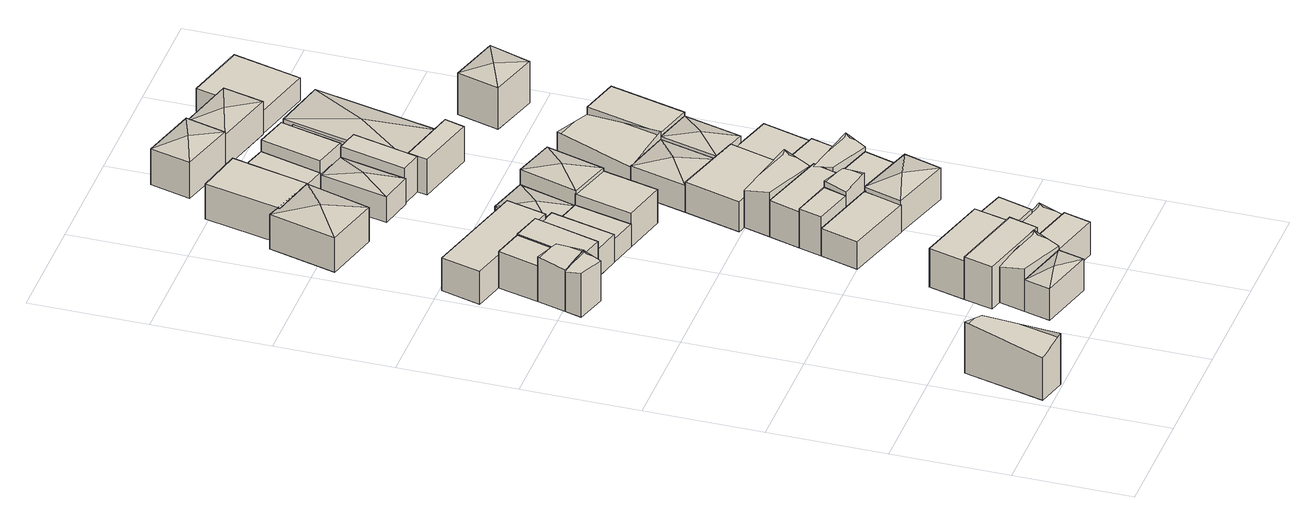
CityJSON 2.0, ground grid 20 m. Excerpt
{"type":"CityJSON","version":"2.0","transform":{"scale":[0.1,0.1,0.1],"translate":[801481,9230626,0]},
"CityObjects":{
"building1":{"type":"Building","attributes":{"Building Type":"Residential","Roof Shape":"gable","Roof Material":"Concrete Aluminum Tile","Roof Material Code":2,"Roof Direction":"northwest","Building Height":7.87,"Roof Slope":27.6,"Footprint Area":72.68,"Solar PV Capacity Low":9.1,"Solar PV Capacity High":11.95,"Solar Annual Energy Low":13121,"Solar Annual Energy High":17293,"Suitable PV Area":54.33},"geometry":[{"type":"MultiSurface","lod":"2.2","boundaries":[[[0,1,2,3]],[[3,2,4,5]],[[2,1,6,4]],[[1,0,7,6]],[[0,3,5,7]],[[5,4,6,7]]]}]},
"building2":{"type":"Building","attributes":{"Building Type":"Residential","Roof Shape":"gable","Roof Material":"Concrete Aluminum Tile","Roof Material Code":2,"Roof Direction":"northwest","Building Height":7.37,"Roof Slope":32.6,"Footprint Area":17.36,"Solar PV Capacity Low":2.17,"Solar PV Capacity High":2.85,"Solar Annual Energy Low":3134,"Solar Annual Energy High":4130,"Suitable PV Area":12.97},"geometry":[{"type":"MultiSurface","lod":"2.2","boundaries":[[[8,9,10,11]],[[11,10,12,13]],[[10,9,14,12]],[[9,8,15,14]],[[8,11,13,15]],[[13,12,14,15]]]}]},
"building3":{"type":"Building","attributes":{"Building Type":"Residential","Roof Shape":"gable","Roof Material":"Concrete Aluminum Tile","Roof Material Code":2,"Roof Direction":"northwest","Building Height":7.7,"Roof Slope":28.9,"Footprint Area":27.54,"Solar PV Capacity Low":3.45,"Solar PV Capacity High":4.53,"Solar Annual Energy Low":4972,"Solar Annual Energy High":6553,"Suitable PV Area":20.59},"geometry":[{"type":"MultiSurface","lod":"2.2","boundaries":[[[11,10,16,17]],[[17,16,18,19]],[[16,10,20,18]],[[10,11,21,20]],[[11,17,19,21]],[[19,18,20,21]]]}]},
"building4":{"type":"Building","attributes":{"Building Type":"Residential","Roof Shape":"hip","Roof Material":"Concrete Aluminum Tile","Roof Material Code":2,"Roof Direction":"northwest","Building Height":5.9,"Roof Slope":26.4,"Footprint Area":45.28,"Solar PV Capacity Low":5.67,"Solar PV Capacity High":7.45,"Solar Annual Energy Low":8176,"Solar Annual Energy High":10775,"Suitable PV Area":33.85},"geometry":[{"type":"MultiSurface","lod":"2.2","boundaries":[[[22,23,24,25]],[[25,24,26,27]],[[24,23,28,26]],[[23,22,29,28]],[[22,25,27,29]],[[27,26,30]],[[26,28,30]],[[28,29,30]],[[29,27,30]]]}]},
"building5":{"type":"Building","attributes":{"Building Type":"Residential","Roof Shape":"gable","Roof Material":"Concrete Aluminum Tile","Roof Material Code":2,"Roof Direction":"northwest","Building Height":6.68,"Roof Slope":27.8,"Footprint Area":45.78,"Solar PV Capacity Low":5.73,"Solar PV Capacity High":7.53,"Solar Annual Energy Low":8264,"Solar Annual Energy High":10892,"Suitable PV Area":34.22},"geometry":[{"type":"MultiSurface","lod":"2.2","boundaries":[[[31,22,25,32]],[[32,25,33,34]],[[25,22,35,33]],[[22,31,36,35]],[[31,32,34,36]],[[34,33,35,36]]]}]},
"building6":{"type":"Building","attributes":{"Building Type":"Residential","Roof Shape":"shed","Roof Material":"Concrete Aluminum Tile","Roof Material Code":2,"Roof Direction":"northwest","Building Height":6.68,"Roof Slope":12.8,"Footprint Area":38.88,"Solar PV Capacity Low":4.87,"Solar PV Capacity High":6.39,"Solar Annual Energy Low":7019,"Solar Annual Energy High":9251,"Suitable PV Area":29.06},"geometry":[{"type":"MultiSurface","lod":"2.2","boundaries":[[[17,37,38,39]],[[39,38,40,41]],[[38,37,42,40]],[[37,17,43,42]],[[17,39,41,43]],[[41,40,42,43]]]}]},
"building7":{"type":"Building","attributes":{"Building Type":"Residential","Roof Shape":"flat","Roof Material":"Concrete Aluminum Tile","Roof Material Code":2,"Roof Direction":"northwest","Building Height":7.91,"Roof Slope":10.6,"Footprint Area":67,"Solar PV Capacity Low":8.39,"Solar PV Capacity High":11.02,"Solar Annual Energy Low":12096,"Solar Annual Energy High":15942,"Suitable PV Area":50.08},"geometry":[{"type":"MultiSurface","lod":"2.2","boundaries":[[[44,45,46,47]],[[47,46,48,49]],[[46,45,50,48]],[[45,44,51,50]],[[44,47,49,51]],[[49,48,50,51]]]}]},
"building8":{"type":"Building","attributes":{"Building Type":"Residential","Roof Shape":"shed","Roof Material":"Concrete Glazed Tile","Roof Material Code":1,"Roof Direction":"northwest","Building Height":6.67,"Roof Slope":19.3,"Footprint Area":60.51,"Solar PV Capacity Low":7.58,"Solar PV Capacity High":9.95,"Solar Annual Energy Low":10924,"Solar Annual Energy High":14397,"Suitable PV Area":45.23},"geometry":[{"type":"MultiSurface","lod":"2.2","boundaries":[[[52,53,54,38]],[[38,54,55,56]],[[54,53,57,55]],[[53,52,58,57]],[[52,38,56,58]],[[56,55,57,58]]]}]},
"building9":{"type":"Building","attributes":{"Building Type":"Residential","Roof Shape":"flat","Roof Material":"Concrete Aluminum Tile","Roof Material Code":2,"Roof Direction":"northwest","Building Height":7.24,"Roof Slope":9.4,"Footprint Area":83.61,"Solar PV Capacity Low":10.47,"Solar PV Capacity High":13.75,"Solar Annual Energy Low":15095,"Solar Annual Energy High":19894,"Suitable PV Area":62.5},"geometry":[{"type":"MultiSurface","lod":"2.2","boundaries":[[[47,46,59,60]],[[60,59,61,62]],[[59,46,63,61]],[[46,47,64,63]],[[47,60,62,64]],[[62,61,63,64]]]}]},
"building10":{"type":"Building","attributes":{"Building Type":"Residential","Roof Shape":"flat","Roof Material":"Concrete Aluminum Tile","Roof Material Code":2,"Roof Direction":"northwest","Building Height":6.15,"Roof Slope":14.7,"Footprint Area":133.73,"Solar PV Capacity Low":16.74,"Solar PV Capacity High":21.99,"Solar Annual Energy Low":24144,"Solar Annual Energy High":31820,"Suitable PV Area":99.96},"geometry":[{"type":"MultiSurface","lod":"2.2","boundaries":[[[65,66,67,68]],[[68,67,69,70]],[[67,66,71,69]],[[66,65,72,71]],[[65,68,70,72]],[[70,69,71,72]]]}]},
"building11":{"type":"Building","attributes":{"Building Type":"Residential","Roof Shape":"shed","Roof Material":"Concrete Aluminum Tile","Roof Material Code":2,"Roof Direction":"northwest","Building Height":6.09,"Roof Slope":11.2,"Footprint Area":41.88,"Solar PV Capacity Low":5.24,"Solar PV Capacity High":6.89,"Solar Annual Energy Low":7561,"Solar Annual Energy High":9964,"Suitable PV Area":31.3},"geometry":[{"type":"MultiSurface","lod":"2.2","boundaries":[[[73,74,75,32]],[[32,75,76,77]],[[75,74,78,76]],[[74,73,79,78]],[[73,32,77,79]],[[77,76,78,79]]]}]},
"building12":{"type":"Building","attributes":{"Building Type":"Residential","Roof Shape":"flat","Roof Material":"Concrete Aluminum Tile","Roof Material Code":2,"Roof Direction":"northwest","Building Height":5.15,"Roof Slope":9.3,"Footprint Area":55.63,"Solar PV Capacity Low":6.96,"Solar PV Capacity High":9.15,"Solar Annual Energy Low":10043,"Solar Annual Energy High":13236,"Suitable PV Area":41.58},"geometry":[{"type":"MultiSurface","lod":"2.2","boundaries":[[[53,80,81,54]],[[54,81,82,83]],[[81,80,84,82]],[[80,53,85,84]],[[53,54,83,85]],[[83,82,84,85]]]}]},
"building13":{"type":"Building","attributes":{"Building Type":"Residential","Roof Shape":"gable","Roof Material":"Concrete Aluminum Tile","Roof Material Code":2,"Roof Direction":"northwest","Building Height":4.54,"Roof Slope":27.2,"Footprint Area":46.98,"Solar PV Capacity Low":5.88,"Solar PV Capacity High":7.73,"Solar Annual Energy Low":8482,"Solar Annual Energy High":11178,"Suitable PV Area":35.12},"geometry":[{"type":"MultiSurface","lod":"2.2","boundaries":[[[45,86,87,46]],[[46,87,88,89]],[[87,86,90,88]],[[86,45,91,90]],[[45,46,89,91]],[[89,88,90,91]]]}]},
"building14":{"type":"Building","attributes":{"Building Type":"Residential","Roof Shape":"hip","Roof Material":"Concrete Aluminum Tile","Roof Material Code":2,"Roof Direction":"northwest","Building Height":6.4,"Roof Slope":26.7,"Footprint Area":120.65,"Solar PV Capacity Low":15.11,"Solar PV Capacity High":19.84,"Solar Annual Energy Low":21783,"Solar Annual Energy High":28708,"Suitable PV Area":90.19},"geometry":[{"type":"MultiSurface","lod":"2.2","boundaries":[[[92,93,94,95]],[[95,94,96,97]],[[94,93,98,96]],[[93,92,99,98]],[[92,95,97,99]],[[97,96,100]],[[96,98,100]],[[98,99,100]],[[99,97,100]]]}]},
"building15":{"type":"Building","attributes":{"Building Type":"Residential","Roof Shape":"flat","Roof Material":"Concrete Aluminum Tile","Roof Material Code":2,"Roof Direction":"northwest","Building Height":4.34,"Roof Slope":10.3,"Footprint Area":50.95,"Solar PV Capacity Low":6.38,"Solar PV Capacity High":8.38,"Solar Annual Energy Low":9199,"Solar Annual Energy High":12123,"Suitable PV Area":38.09},"geometry":[{"type":"MultiSurface","lod":"2.2","boundaries":[[[80,101,102,103]],[[103,102,104,105]],[[102,101,106,104]],[[101,80,107,106]],[[80,103,105,107]],[[105,104,106,107]]]}]},
"building16":{"type":"Building","attributes":{"Building Type":"Residential","Roof Shape":"flat","Roof Material":"Concrete Aluminum Tile","Roof Material Code":2,"Roof Direction":"northwest","Building Height":5.14,"Roof Slope":9.1,"Footprint Area":84.27,"Solar PV Capacity Low":10.55,"Solar PV Capacity High":13.86,"Solar Annual Energy Low":15215,"Solar Annual Energy High":20052,"Suitable PV Area":63},"geometry":[{"type":"MultiSurface","lod":"2.2","boundaries":[[[108,109,110,111]],[[111,110,112,113]],[[110,109,114,112]],[[109,108,115,114]],[[108,111,113,115]],[[113,112,114,115]]]}]},
"building17":{"type":"Building","attributes":{"Building Type":"Residential","Roof Shape":"flat","Roof Material":"Concrete Aluminum Tile","Roof Material Code":2,"Roof Direction":"northwest","Building Height":5.68,"Roof Slope":13.9,"Footprint Area":41.09,"Solar PV Capacity Low":5.14,"Solar PV Capacity High":6.76,"Solar Annual Energy Low":7418,"Solar Annual Energy High":9777,"Suitable PV Area":30.71},"geometry":[{"type":"MultiSurface","lod":"2.2","boundaries":[[[46,116,117,59]],[[59,117,118,119]],[[117,116,120,118]],[[116,46,121,120]],[[46,59,119,121]],[[119,118,120,121]]]}]},
"building18":{"type":"Building","attributes":{"Building Type":"Residential","Roof Shape":"shed","Roof Material":"Concrete Aluminum Tile","Roof Material Code":2,"Roof Direction":"northwest","Building Height":7.21,"Roof Slope":13.2,"Footprint Area":28.77,"Solar PV Capacity Low":3.6,"Solar PV Capacity High":4.73,"Solar Annual Energy Low":5195,"Solar Annual Energy High":6847,"Suitable PV Area":21.51},"geometry":[{"type":"MultiSurface","lod":"2.2","boundaries":[[[122,108,123,124]],[[124,123,125,126]],[[123,108,127,125]],[[108,122,128,127]],[[122,124,126,128]],[[126,125,127,128]]]}]},
"building19":{"type":"Building","attributes":{"Building Type":"Residential","Roof Shape":"hip","Roof Material":"Concrete Aluminum Tile","Roof Material Code":2,"Roof Direction":"northwest","Building Height":4.06,"Roof Slope":29.5,"Footprint Area":74.65,"Solar PV Capacity Low":9.35,"Solar PV Capacity High":12.28,"Solar Annual Energy Low":13478,"Solar Annual Energy High":17763,"Suitable PV Area":55.8},"geometry":[{"type":"MultiSurface","lod":"2.2","boundaries":[[[129,130,131,132]],[[132,131,133,134]],[[131,130,135,133]],[[130,129,136,135]],[[129,132,134,136]],[[134,133,137]],[[133,135,137]],[[135,136,137]],[[136,134,137]]]}]},
"building20":{"type":"Building","attributes":{"Building Type":"Residential","Roof Shape":"flat","Roof Material":"Concrete Aluminum Tile","Roof Material Code":2,"Roof Direction":"northwest","Building Height":6.28,"Roof Slope":12.3,"Footprint Area":79.79,"Solar PV Capacity Low":9.99,"Solar PV Capacity High":13.12,"Solar Annual Energy Low":14405,"Solar Annual Energy High":18984,"Suitable PV Area":59.64},"geometry":[{"type":"MultiSurface","lod":"2.2","boundaries":[[[101,138,139,102]],[[102,139,140,141]],[[139,138,142,140]],[[138,101,143,142]],[[101,102,141,143]],[[141,140,142,143]]]}]},
"building21":{"type":"Building","attributes":{"Building Type":"Residential","Roof Shape":"shed","Roof Material":"Concrete Glazed Tile","Roof Material Code":1,"Roof Direction":"northwest","Building Height":6.62,"Roof Slope":12.4,"Footprint Area":68.53,"Solar PV Capacity Low":8.58,"Solar PV Capacity High":11.27,"Solar Annual Energy Low":12372,"Solar Annual Energy High":16306,"Suitable PV Area":51.22},"geometry":[{"type":"MultiSurface","lod":"2.2","boundaries":[[[122,144,145,146]],[[146,145,147,148]],[[145,144,149,147]],[[144,122,150,149]],[[122,146,148,150]],[[148,147,149,150]]]}]},
"building22":{"type":"Building","attributes":{"Building Type":"Residential","Roof Shape":"gable","Roof Material":"Concrete Glazed Tile","Roof Material Code":1,"Roof Direction":"northwest","Building Height":7.91,"Roof Slope":32.9,"Footprint Area":20.9,"Solar PV Capacity Low":2.62,"Solar PV Capacity High":3.44,"Solar Annual Energy Low":3774,"Solar Annual Energy High":4973,"Suitable PV Area":15.62},"geometry":[{"type":"MultiSurface","lod":"2.2","boundaries":[[[124,151,111,144]],[[144,111,152,153]],[[111,151,154,152]],[[151,124,155,154]],[[124,144,153,155]],[[153,152,154,155]]]}]},
"building23":{"type":"Building","attributes":{"Building Type":"Residential","Roof Shape":"flat","Roof Material":"Concrete Aluminum Tile","Roof Material Code":2,"Roof Direction":"northwest","Building Height":6.53,"Roof Slope":10.1,"Footprint Area":111.82,"Solar PV Capacity Low":14,"Solar PV Capacity High":18.39,"Solar Annual Energy Low":20189,"Solar Annual Energy High":26607,"Suitable PV Area":83.59},"geometry":[{"type":"MultiSurface","lod":"2.2","boundaries":[[[156,157,158,94]],[[94,158,159,160]],[[158,157,161,159]],[[157,156,162,161]],[[156,94,160,162]],[[160,159,161,162]]]}]},
"building24":{"type":"Building","attributes":{"Building Type":"Residential","Roof Shape":"gable","Roof Material":"Concrete Aluminum Tile","Roof Material Code":2,"Roof Direction":"northwest","Building Height":6.87,"Roof Slope":26.9,"Footprint Area":52.53,"Solar PV Capacity Low":6.58,"Solar PV Capacity High":8.64,"Solar Annual Energy Low":9484,"Solar Annual Energy High":12499,"Suitable PV Area":39.27},"geometry":[{"type":"MultiSurface","lod":"2.2","boundaries":[[[163,146,164,165]],[[165,164,166,167]],[[164,146,168,166]],[[146,163,169,168]],[[163,165,167,169]],[[167,166,168,169]]]}]},
"building25":{"type":"Building","attributes":{"Building Type":"Residential","Roof Shape":"hip","Roof Material":"Concrete Aluminum Tile","Roof Material Code":2,"Roof Direction":"northwest","Building Height":5.93,"Roof Slope":27.4,"Footprint Area":74.65,"Solar PV Capacity Low":9.35,"Solar PV Capacity High":12.28,"Solar Annual Energy Low":13477,"Solar Annual Energy High":17762,"Suitable PV Area":55.8},"geometry":[{"type":"MultiSurface","lod":"2.2","boundaries":[[[170,171,172,111]],[[111,172,173,174]],[[172,171,175,173]],[[171,170,176,175]],[[170,111,174,176]],[[174,173,177]],[[173,175,177]],[[175,176,177]],[[176,174,177]]]}]},
"building26":{"type":"Building","attributes":{"Building Type":"Residential","Roof Shape":"hip","Roof Material":"Concrete Aluminum Tile","Roof Material Code":2,"Roof Direction":"northwest","Building Height":6.93,"Roof Slope":25.5,"Footprint Area":79.62,"Solar PV Capacity Low":9.97,"Solar PV Capacity High":13.09,"Solar Annual Energy Low":14375,"Solar Annual Energy High":18945,"Suitable PV Area":59.51},"geometry":[{"type":"MultiSurface","lod":"2.2","boundaries":[[[130,178,179,131]],[[131,179,180,181]],[[179,178,182,180]],[[178,130,183,182]],[[130,131,181,183]],[[181,180,184]],[[180,182,184]],[[182,183,184]],[[183,181,184]]]}]},
"building27":{"type":"Building","attributes":{"Building Type":"Residential","Roof Shape":"hip","Roof Material":"Concrete Aluminum Tile","Roof Material Code":2,"Roof Direction":"northwest","Building Height":4.83,"Roof Slope":28.8,"Footprint Area":69.14,"Solar PV Capacity Low":8.66,"Solar PV Capacity High":11.37,"Solar Annual Energy Low":12483,"Solar Annual Energy High":16451,"Suitable PV Area":51.68},"geometry":[{"type":"MultiSurface","lod":"2.2","boundaries":[[[185,186,187,188]],[[188,187,189,190]],[[187,186,191,189]],[[186,185,192,191]],[[185,188,190,192]],[[190,189,193]],[[189,191,193]],[[191,192,193]],[[192,190,193]]]}]},
"building28":{"type":"Building","attributes":{"Building Type":"Residential","Roof Shape":"flat","Roof Material":"Concrete Aluminum Tile","Roof Material Code":2,"Roof Direction":"northwest","Building Height":5.63,"Roof Slope":11.3,"Footprint Area":127.46,"Solar PV Capacity Low":15.96,"Solar PV Capacity High":20.96,"Solar Annual Energy Low":23012,"Solar Annual Energy High":30328,"Suitable PV Area":95.28},"geometry":[{"type":"MultiSurface","lod":"2.2","boundaries":[[[194,165,195,196]],[[196,195,197,198]],[[195,165,199,197]],[[165,194,200,199]],[[194,196,198,200]],[[198,197,199,200]]]}]},
"building29":{"type":"Building","attributes":{"Building Type":"Residential","Roof Shape":"shed","Roof Material":"Concrete Aluminum Tile","Roof Material Code":2,"Roof Direction":"northwest","Building Height":5.2,"Roof Slope":10.6,"Footprint Area":57.26,"Solar PV Capacity Low":7.17,"Solar PV Capacity High":9.42,"Solar Annual Energy Low":10338,"Solar Annual Energy High":13625,"Suitable PV Area":42.8},"geometry":[{"type":"MultiSurface","lod":"2.2","boundaries":[[[201,202,203,204]],[[204,203,205,206]],[[203,202,207,205]],[[202,201,208,207]],[[201,204,206,208]],[[206,205,207,208]]]}]},
"building30":{"type":"Building","attributes":{"Building Type":"Residential","Roof Shape":"shed","Roof Material":"Concrete Glazed Tile","Roof Material Code":1,"Roof Direction":"northwest","Building Height":5.2,"Roof Slope":11.9,"Footprint Area":54.33,"Solar PV Capacity Low":6.8,"Solar PV Capacity High":8.94,"Solar Annual Energy Low":9809,"Solar Annual Energy High":12928,"Suitable PV Area":40.61},"geometry":[{"type":"MultiSurface","lod":"2.2","boundaries":[[[209,210,211,212]],[[212,211,213,214]],[[211,210,215,213]],[[210,209,216,215]],[[209,212,214,216]],[[214,213,215,216]]]}]},
"building31":{"type":"Building","attributes":{"Building Type":"Residential","Roof Shape":"shed","Roof Material":"Concrete Aluminum Tile","Roof Material Code":2,"Roof Direction":"northwest","Building Height":6.58,"Roof Slope":16.6,"Footprint Area":45.15,"Solar PV Capacity Low":5.65,"Solar PV Capacity High":7.42,"Solar Annual Energy Low":8151,"Solar Annual Energy High":10742,"Suitable PV Area":33.75},"geometry":[{"type":"MultiSurface","lod":"2.2","boundaries":[[[217,218,219,220]],[[220,219,221,222]],[[219,218,223,221]],[[218,217,224,223]],[[217,220,222,224]],[[222,221,223,224]]]}]},
"building32":{"type":"Building","attributes":{"Building Type":"Residential","Roof Shape":"hip","Roof Material":"Concrete Aluminum Tile","Roof Material Code":2,"Roof Direction":"northwest","Building Height":4.97,"Roof Slope":27.3,"Footprint Area":89.47,"Solar PV Capacity Low":11.2,"Solar PV Capacity High":14.71,"Solar Annual Energy Low":16154,"Solar Annual Energy High":21290,"Suitable PV Area":66.88},"geometry":[{"type":"MultiSurface","lod":"2.2","boundaries":[[[196,225,226,227]],[[227,226,228,229]],[[226,225,230,228]],[[225,196,231,230]],[[196,227,229,231]],[[229,228,232]],[[228,230,232]],[[230,231,232]],[[231,229,232]]]}]},
"building33":{"type":"Building","attributes":{"Building Type":"Residential","Roof Shape":"gable","Roof Material":"Concrete Aluminum Tile","Roof Material Code":2,"Roof Direction":"northwest","Building Height":6.24,"Roof Slope":27.1,"Footprint Area":33.29,"Solar PV Capacity Low":4.17,"Solar PV Capacity High":5.47,"Solar Annual Energy Low":6010,"Solar Annual Energy High":7921,"Suitable PV Area":24.89},"geometry":[{"type":"MultiSurface","lod":"2.2","boundaries":[[[212,211,233,145]],[[145,233,234,235]],[[233,211,236,234]],[[211,212,237,236]],[[212,145,235,237]],[[235,234,236,237]]]}]},
"building34":{"type":"Building","attributes":{"Building Type":"Residential","Roof Shape":"flat","Roof Material":"Concrete Aluminum Tile","Roof Material Code":2,"Roof Direction":"northwest","Building Height":6.01,"Roof Slope":14.1,"Footprint Area":35.54,"Solar PV Capacity Low":4.45,"Solar PV Capacity High":5.84,"Solar Annual Energy Low":6417,"Solar Annual Energy High":8457,"Suitable PV Area":26.57},"geometry":[{"type":"MultiSurface","lod":"2.2","boundaries":[[[164,238,239,165]],[[165,239,240,241]],[[239,238,242,240]],[[238,164,243,242]],[[164,165,241,243]],[[241,240,242,243]]]}]},
"building35":{"type":"Building","attributes":{"Building Type":"Residential","Roof Shape":"flat","Roof Material":"Concrete Aluminum Tile","Roof Material Code":2,"Roof Direction":"northwest","Building Height":7.43,"Roof Slope":8.3,"Footprint Area":64.07,"Solar PV Capacity Low":8.02,"Solar PV Capacity High":10.54,"Solar Annual Energy Low":11568,"Solar Annual Energy High":15245,"Suitable PV Area":47.89},"geometry":[{"type":"MultiSurface","lod":"2.2","boundaries":[[[204,203,217,244]],[[244,217,245,246]],[[217,203,247,245]],[[203,204,248,247]],[[204,244,246,248]],[[246,245,247,248]]]}]},
"building36":{"type":"Building","attributes":{"Building Type":"Residential","Roof Shape":"hip","Roof Material":"Concrete Aluminum Tile","Roof Material Code":2,"Roof Direction":"northwest","Building Height":6.69,"Roof Slope":26,"Footprint Area":73.19,"Solar PV Capacity Low":9.16,"Solar PV Capacity High":12.04,"Solar Annual Energy Low":13213,"Solar Annual Energy High":17414,"Suitable PV Area":54.71},"geometry":[{"type":"MultiSurface","lod":"2.2","boundaries":[[[249,250,251,252]],[[252,251,253,254]],[[251,250,255,253]],[[250,249,256,255]],[[249,252,254,256]],[[254,253,257]],[[253,255,257]],[[255,256,257]],[[256,254,257]]]}]},
"building37":{"type":"Building","attributes":{"Building Type":"Residential","Roof Shape":"shed","Roof Material":"Concrete Aluminum Tile","Roof Material Code":2,"Roof Direction":"northwest","Building Height":6.5,"Roof Slope":16.2,"Footprint Area":37.77,"Solar PV Capacity Low":4.73,"Solar PV Capacity High":6.21,"Solar Annual Energy Low":6819,"Solar Annual Energy High":8987,"Suitable PV Area":28.23},"geometry":[{"type":"MultiSurface","lod":"2.2","boundaries":[[[258,259,260,261]],[[261,260,262,263]],[[260,259,264,262]],[[259,258,265,264]],[[258,261,263,265]],[[263,262,264,265]]]}]},
"building38":{"type":"Building","attributes":{"Building Type":"Residential","Roof Shape":"flat","Roof Material":"Concrete Aluminum Tile","Roof Material Code":2,"Roof Direction":"northwest","Building Height":4.23,"Roof Slope":12.6,"Footprint Area":91.97,"Solar PV Capacity Low":11.52,"Solar PV Capacity High":15.12,"Solar Annual Energy Low":16605,"Solar Annual Energy High":21884,"Suitable PV Area":68.75},"geometry":[{"type":"MultiSurface","lod":"2.2","boundaries":[[[165,266,267,195]],[[195,267,268,269]],[[267,266,270,268]],[[266,165,271,270]],[[165,195,269,271]],[[269,268,270,271]]]}]},
"building39":{"type":"Building","attributes":{"Building Type":"Residential","Roof Shape":"shed","Roof Material":"Concrete Aluminum Tile","Roof Material Code":2,"Roof Direction":"northwest","Building Height":4.69,"Roof Slope":18.1,"Footprint Area":42.08,"Solar PV Capacity Low":5.27,"Solar PV Capacity High":6.92,"Solar Annual Energy Low":7598,"Solar Annual Energy High":10013,"Suitable PV Area":31.46},"geometry":[{"type":"MultiSurface","lod":"2.2","boundaries":[[[272,244,188,220]],[[220,188,273,274]],[[188,244,275,273]],[[244,272,276,275]],[[272,220,274,276]],[[274,273,275,276]]]}]},
"building40":{"type":"Building","attributes":{"Building Type":"Residential","Roof Shape":"gable","Roof Material":"Concrete Aluminum Tile","Roof Material Code":2,"Roof Direction":"northwest","Building Height":4.83,"Roof Slope":27.6,"Footprint Area":117.72,"Solar PV Capacity Low":14.74,"Solar PV Capacity High":19.36,"Solar Annual Energy Low":21254,"Solar Annual Energy High":28011,"Suitable PV Area":88},"geometry":[{"type":"MultiSurface","lod":"2.2","boundaries":[[[227,226,277,278]],[[278,277,279,280]],[[277,226,281,279]],[[226,227,282,281]],[[227,278,280,282]],[[280,279,281,282]]]}]},
"building41":{"type":"Building","attributes":{"Building Type":"Residential","Roof Shape":"hip","Roof Material":"Concrete Aluminum Tile","Roof Material Code":2,"Roof Direction":"northwest","Building Height":5.51,"Roof Slope":24.9,"Footprint Area":70.68,"Solar PV Capacity Low":8.85,"Solar PV Capacity High":11.62,"Solar Annual Energy Low":12760,"Solar Annual Energy High":16817,"Suitable PV Area":52.83},"geometry":[{"type":"MultiSurface","lod":"2.2","boundaries":[[[225,283,284,226]],[[226,284,285,286]],[[284,283,287,285]],[[283,225,288,287]],[[225,226,286,288]],[[286,285,289]],[[285,287,289]],[[287,288,289]],[[288,286,289]]]}]},
"building42":{"type":"Building","attributes":{"Building Type":"Residential","Roof Shape":"hip","Roof Material":"Concrete Aluminum Tile","Roof Material Code":2,"Roof Direction":"northwest","Building Height":5.25,"Roof Slope":22.1,"Footprint Area":217.26,"Solar PV Capacity Low":27.2,"Solar PV Capacity High":35.73,"Solar Annual Energy Low":39225,"Solar Annual Energy High":51695,"Suitable PV Area":162.4},"geometry":[{"type":"MultiSurface","lod":"2.2","boundaries":[[[290,258,291,292]],[[292,291,293,294]],[[291,258,295,293]],[[258,290,296,295]],[[290,292,294,296]],[[294,293,297]],[[293,295,297]],[[295,296,297]],[[296,294,297]]]}]},
"building43":{"type":"Building","attributes":{"Building Type":"Residential","Roof Shape":"hip","Roof Material":"Concrete Aluminum Tile","Roof Material Code":2,"Roof Direction":"northwest","Building Height":6.1,"Roof Slope":20.3,"Footprint Area":78.3,"Solar PV Capacity Low":9.8,"Solar PV Capacity High":12.88,"Solar Annual Energy Low":14137,"Solar Annual Energy High":18631,"Suitable PV Area":58.53},"geometry":[{"type":"MultiSurface","lod":"2.2","boundaries":[[[252,251,298,299]],[[299,298,300,301]],[[298,251,302,300]],[[251,252,303,302]],[[252,299,301,303]],[[301,300,304]],[[300,302,304]],[[302,303,304]],[[303,301,304]]]}]},
"building44":{"type":"Building","attributes":{"Building Type":"Residential","Roof Shape":"flat","Roof Material":"Concrete Aluminum Tile","Roof Material Code":2,"Roof Direction":"northwest","Building Height":6.24,"Roof Slope":11.5,"Footprint Area":91.78,"Solar PV Capacity Low":11.49,"Solar PV Capacity High":15.09,"Solar Annual Energy Low":16570,"Solar Annual Energy High":21838,"Suitable PV Area":68.61},"geometry":[{"type":"MultiSurface","lod":"2.2","boundaries":[[[226,284,305,277]],[[277,305,306,307]],[[305,284,308,306]],[[284,226,309,308]],[[226,277,307,309]],[[307,306,308,309]]]}]},
"building45":{"type":"Building","attributes":{"Building Type":"Residential","Roof Shape":"hip","Roof Material":"Concrete Aluminum Tile","Roof Material Code":2,"Roof Direction":"northwest","Building Height":7.65,"Roof Slope":22.3,"Footprint Area":68.63,"Solar PV Capacity Low":8.59,"Solar PV Capacity High":11.29,"Solar Annual Energy Low":12391,"Solar Annual Energy High":16330,"Suitable PV Area":51.3},"geometry":[{"type":"MultiSurface","lod":"2.2","boundaries":[[[310,311,312,313]],[[313,312,314,315]],[[312,311,316,314]],[[311,310,317,316]],[[310,313,315,317]],[[315,314,318]],[[314,316,318]],[[316,317,318]],[[317,315,318]]]}]},
"building46":{"type":"Building","attributes":{"Building Type":"Residential","Roof Shape":"flat","Roof Material":"Concrete Aluminum Tile","Roof Material Code":2,"Roof Direction":"northwest","Building Height":4.17,"Roof Slope":10.6,"Footprint Area":134.66,"Solar PV Capacity Low":16.86,"Solar PV Capacity High":22.14,"Solar Annual Energy Low":24311,"Solar Annual Energy High":32040,"Suitable PV Area":100.66},"geometry":[{"type":"MultiSurface","lod":"2.2","boundaries":[[[319,320,321,322]],[[322,321,323,324]],[[321,320,325,323]],[[320,319,326,325]],[[319,322,324,326]],[[324,323,325,326]]]}]}
},
"vertices":[
[51,155,0],[15,17,0],[65,4,0],[100,142,0],[65,4,95],[100,142,79],[15,17,79],[51,155,95],
[21,768,0],[74,753,0],[83,784,0],[29,797,0],[83,784,82],[29,797,74],[74,753,74],[21,768,82],
[95,832,0],[42,846,0],[95,832,77],[42,846,83],[83,784,83],[29,797,77],
[242,118,0],[230,73,0],[325,48,0],[337,92,0],[325,48,59],[337,92,59],[230,73,59],[242,118,59],[284,83,65],
[254,162,0],[350,137,0],[337,92,67],[350,137,79],[242,118,79],[254,162,67],
[94,832,0],[113,901,0],[60,915,0],[113,901,68],[60,915,68],[94,832,67],[42,846,67],
[233,168,0],[359,134,0],[373,183,0],[246,217,0],[373,183,79],[246,217,79],[359,134,79],[233,168,79],
[84,790,0],[135,777,0],[164,888,0],[164,888,69],[113,901,70],[135,777,67],[84,790,67],
[389,245,0],[263,279,0],[389,245,72],[263,279,72],[373,183,72],[246,217,72],
[192,880,0],[210,948,0],[27,997,0],[8,929,0],[27,997,61],[8,929,61],[210,948,61],[192,880,61],
[337,91,0],[423,68,0],[435,114,0],[435,114,62],[350,137,62],[423,68,61],[337,91,61],
[182,765,0],[211,876,0],[211,876,52],[164,888,52],[182,765,52],[135,777,52],
[447,110,0],[459,162,0],[459,162,55],[373,183,45],[447,110,45],[359,134,56],
[26,1170,0],[123,1145,0],[157,1256,0],[58,1286,0],[157,1256,64],[58,1286,64],[123,1145,64],[26,1170,64],[91,1214,76],
[230,753,0],[255,852,0],[207,864,0],[255,852,43],[207,864,43],[230,753,43],[182,765,43],
[295,465,0],[276,400,0],[395,366,0],[414,432,0],[395,366,51],[414,432,51],[276,400,51],[295,465,51],
[435,167,0],[453,226,0],[453,226,57],[389,245,57],[435,167,57],[373,183,57],
[306,504,0],[363,446,0],[375,485,0],[363,446,72],[375,485,73],[295,465,73],[306,504,73],
[188,870,0],[256,850,0],[286,951,0],[217,970,0],[286,951,41],[217,970,41],[256,850,41],[188,870,41],[237,910,50],
[306,734,0],[331,833,0],[331,833,63],[255,852,63],[306,734,63],[230,753,63],
[425,470,0],[441,523,0],[322,557,0],[441,523,67],[322,557,68],[425,470,66],[306,504,67],
[364,446,0],[414,432,85],[425,470,79],[364,446,79],[375,485,85],
[189,1387,0],[107,1406,0],[77,1275,0],[77,1275,65],[157,1256,65],[107,1406,65],[189,1387,65],
[335,602,0],[431,526,0],[443,571,0],[431,526,69],[443,571,83],[322,557,83],[335,602,69],
[394,367,0],[500,335,0],[520,400,0],[520,400,59],[414,432,59],[500,335,59],[394,367,59],[457,384,68],
[329,829,0],[359,930,0],[359,930,69],[286,951,69],[329,829,69],[256,850,69],[307,890,79],
[209,1250,0],[182,1135,0],[239,1122,0],[266,1237,0],[239,1122,48],[266,1237,48],[182,1135,48],[209,1250,48],[224,1186,56],
[321,606,0],[471,667,0],[348,702,0],[471,667,56],[348,702,56],[443,571,56],[321,606,56],
[187,1370,0],[158,1264,0],[209,1251,0],[237,1356,0],[209,1251,52],[237,1356,53],[158,1264,52],[187,1370,53],
[413,430,0],[500,405,0],[517,463,0],[430,488,0],[517,463,53],[430,488,54],[500,405,52],[413,430,53],
[266,1236,0],[240,1124,0],[278,1115,0],[304,1227,0],[278,1115,66],[304,1227,68],[240,1124,66],[266,1236,68],
[432,677,0],[459,777,0],[374,799,0],[459,777,50],[374,799,50],[432,677,50],[348,702,50],[404,739,60],
[528,498,0],[528,498,74],[441,523,62],[517,463,62],[430,488,74],
[504,505,0],[517,550,0],[517,550,60],[443,571,60],[504,505,60],[431,526,60],
[294,1341,0],[266,1236,74],[294,1341,74],[209,1251,74],[237,1356,74],
[173,1515,0],[154,1446,0],[252,1419,0],[271,1488,0],[252,1419,67],[271,1488,67],[154,1446,67],[173,1515,67],[213,1467,76],
[281,1131,0],[274,1098,0],[380,1071,0],[389,1105,0],[380,1071,65],[389,1105,66],[274,1098,66],[281,1131,67],
[532,545,0],[560,641,0],[560,641,42],[471,667,42],[532,545,42],[443,571,42],
[332,1332,0],[266,1237,47],[304,1227,47],[294,1341,49],[332,1332,49],
[494,907,0],[409,929,0],[494,907,48],[409,929,65],[459,777,65],[374,799,48],
[498,659,0],[525,759,0],[525,759,55],[459,777,55],[498,659,55],[432,677,55],[479,718,64],
[333,1350,0],[375,1109,0],[427,1328,0],[375,1109,53],[427,1328,53],[281,1131,53],[333,1350,53],[354,1229,64],
[359,1391,0],[377,1461,0],[359,1391,61],[377,1461,61],[252,1419,61],[271,1488,61],[315,1440,68],
[560,889,0],[560,889,62],[494,907,62],[525,759,62],[459,777,62],
[502,1120,0],[481,1048,0],[566,1023,0],[591,1095,0],[566,1023,77],[591,1095,77],[481,1048,77],[502,1120,77],[535,1072,84],
[390,1509,0],[359,1392,0],[466,1364,0],[497,1481,0],[466,1364,42],[497,1481,42],[359,1392,42],[390,1509,42]
]}
